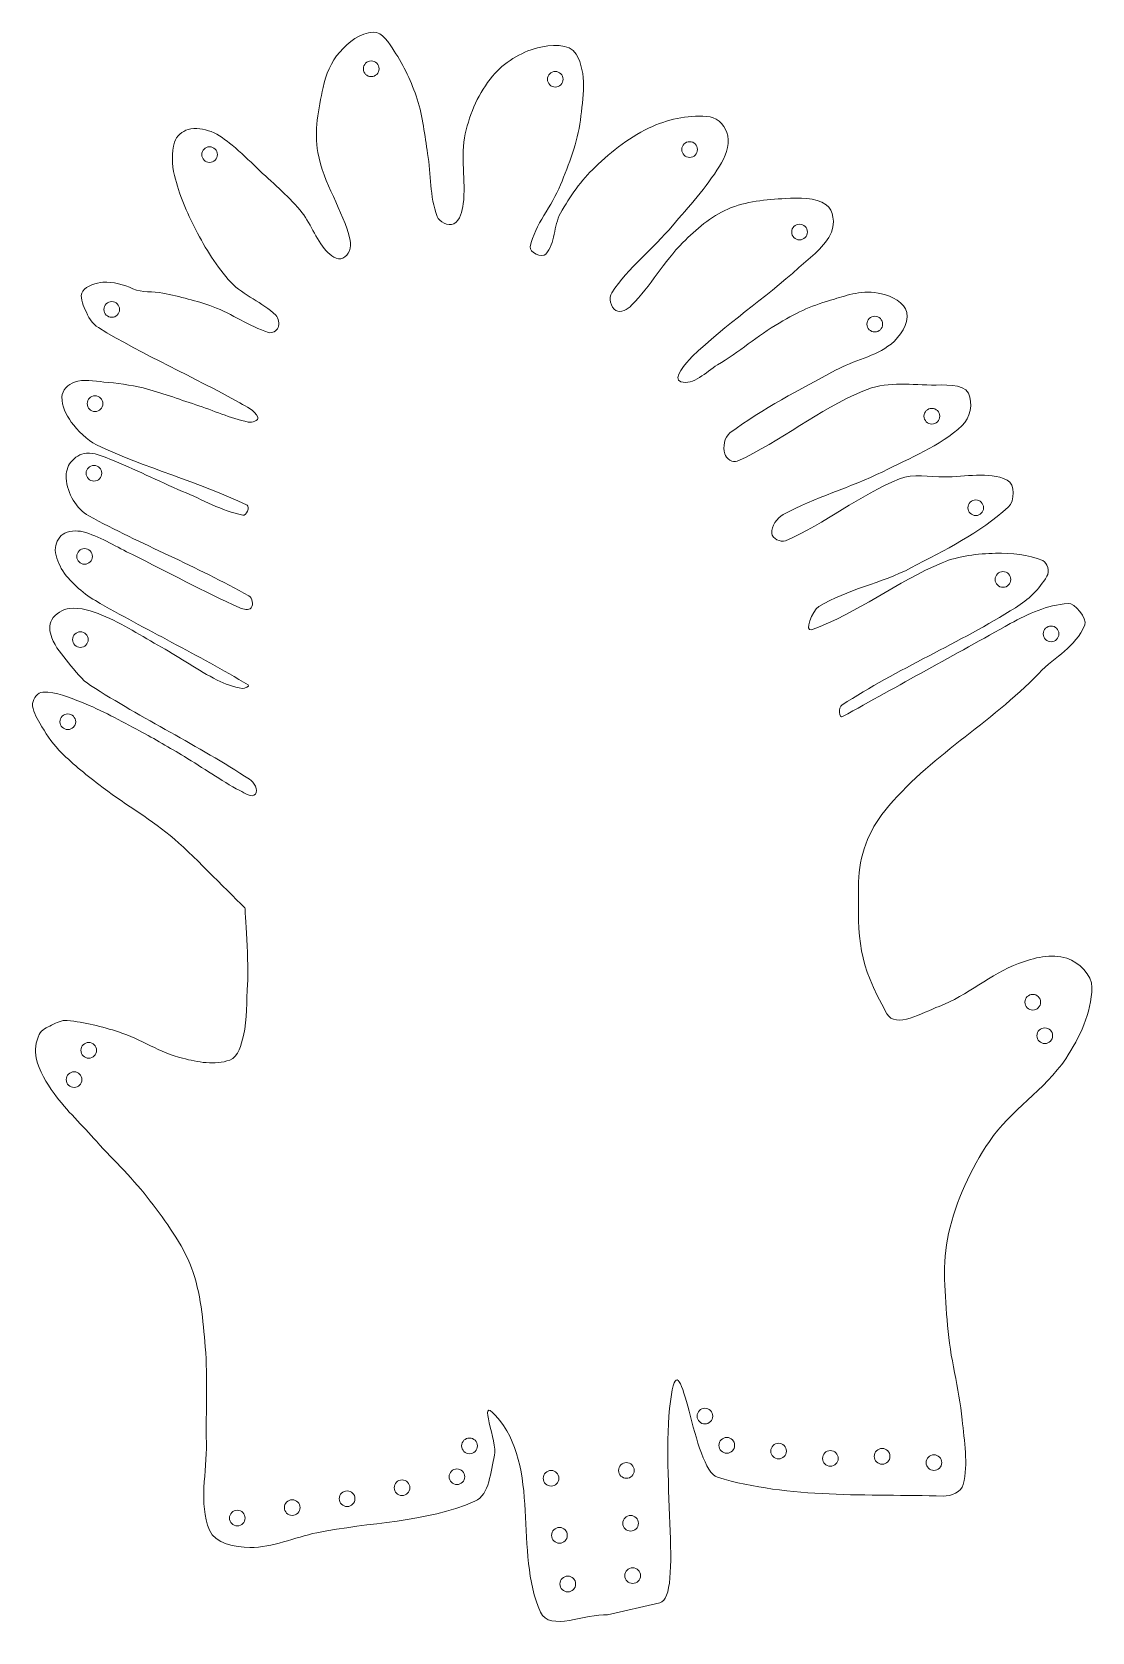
# Model space of a CAD drawing. Header units: millimetres. Extents: x 5 to 119, y -82 to 89.
import ezdxf

# ---------------------------------------------------------------- set-up
doc = ezdxf.new("R2010")
doc.units = ezdxf.units.MM
doc.header["$MEASUREMENT"] = 0
doc.layers.add('Ebene 1', color=7, linetype='Continuous')

msp = doc.modelspace()

# ---------------------------------------------------------------- linework, layer by layer
at = {"layer": 'Ebene 1', "lineweight": 5}
for points, knots in [([(24.3258, -71.3767), (23.1265, -68.4929), (24.0764, -65.1345), (24.0049, -62.012), (24.0049, -62.012), (23.9267, -58.5703), (24.1694, -55.1152), (23.8771, -51.6852), (23.8771, -51.6852), (23.6334, -48.8306), (23.4123, -45.8986), (22.4015, -43.2181), (22.4015, -43.2181), (21.4097, -40.5864), (19.6632, -38.2842), (17.9758, -36.0344), (17.9758, -36.0344), (16.25, -33.7331), (14.1205, -31.7637), (12.203, -29.62), (12.203, -29.62), (10.6786, -27.9156), (8.9931, -26.3388), (7.6487, -24.4886), (7.6487, -24.4886), (6.817, -23.3439), (6.0711, -22.0763), (5.7247, -20.7042), (5.7247, -20.7042), (5.5135, -19.8686), (5.6825, -18.9203), (6.0452, -18.1384), (6.0452, -18.1384), (6.2778, -17.6382), (6.8797, -17.3969), (7.3738, -17.1516), (7.3738, -17.1516), (7.8986, -16.891), (8.4737, -16.5839), (9.0567, -16.6429), (9.0567, -16.6429), (10.9329, -16.833), (12.7844, -17.2942), (14.5763, -17.8819), (14.5763, -17.8819), (16.9265, -18.6531), (19.0414, -20.0984), (21.4395, -20.7042), (21.4395, -20.7042), (23.0781, -21.1182), (24.9228, -21.4866), (26.5067, -20.8967), (26.5067, -20.8967), (27.4484, -20.5459), (27.751, -19.245), (27.9821, -18.2669), (27.9821, -18.2669), (28.406, -16.4715), (28.2814, -14.5894), (28.4309, -12.7508), (28.4309, -12.7508), (28.5805, -10.9118), (28.1433, -4.5417), (28.1433, -4.5417), (28.1433, -4.5417), (25.8343, -2.4039), (22.5319, 1.2328), (20.0925, 3.2207), (20.0925, 3.2207), (17.6691, 5.1961), (14.9384, 6.7673), (12.4594, 8.673), (12.4594, 8.673), (10.9573, 9.8277), (9.475, 11.0271), (8.1619, 12.3933), (8.1619, 12.3933), (7.3439, 13.2444), (6.6896, 14.2514), (6.1097, 15.2796), (6.1097, 15.2796), (5.7406, 15.9338), (5.2677, 16.6492), (5.3397, 17.3964), (5.3397, 17.3964), (5.3918, 17.9389), (5.8853, 18.6019), (6.4302, 18.6151), (6.4302, 18.6151), (7.8663, 18.65), (9.2663, 18.0595), (10.5994, 17.5246), (10.5994, 17.5246), (12.7473, 16.6631), (14.776, 15.5279), (16.8212, 14.4459), (16.8212, 14.4459), (18.455, 13.5816), (20.0435, 12.633), (21.6318, 11.6877), (21.6318, 11.6877), (23.6358, 10.4948), (25.5359, 9.1228), (27.5972, 8.0317), (27.5972, 8.0317), (28.1014, 7.7646), (28.8972, 7.2103), (29.2649, 7.6465), (29.2649, 7.6465), (29.6356, 8.0869), (29.104, 8.9334), (28.6236, 9.2504), (28.6236, 9.2504), (23.1103, 12.8859), (17.1151, 15.7464), (11.5616, 19.3205), (11.5616, 19.3205), (10.6079, 19.9343), (9.9033, 20.8781), (9.1883, 21.7581), (9.1883, 21.7581), (8.5078, 22.5956), (7.7833, 23.4462), (7.3922, 24.452), (7.3922, 24.452), (7.1599, 25.0498), (7.0574, 25.8291), (7.3922, 26.3764), (7.3922, 26.3764), (7.7887, 27.024), (8.5607, 27.5231), (9.3166, 27.5948), (9.3166, 27.5948), (10.4894, 27.7066), (11.6949, 27.3476), (12.7803, 26.8894), (12.7803, 26.8894), (15.0188, 25.9444), (17.0787, 24.6206), (19.1946, 23.4257), (19.1946, 23.4257), (21.2061, 22.2897), (23.1028, 20.9492), (25.1597, 19.8979), (25.1597, 19.8979), (26.0025, 19.4672), (26.9182, 19.1439), (27.8537, 18.9998), (27.8537, 18.9998), (28.1, 18.9621), (28.7093, 19.2568), (28.4951, 19.3847), (28.4951, 19.3847), (23.1311, 22.5901), (17.4968, 25.3224), (12.0746, 28.4288), (12.0746, 28.4288), (11.3328, 28.8542), (10.643, 29.38), (10.0221, 29.9683), (10.0221, 29.9683), (9.416, 30.5424), (8.8142, 31.1571), (8.4185, 31.8926), (8.4185, 31.8926), (8.0497, 32.5776), (7.6986, 33.3633), (7.7772, 34.1376), (7.7772, 34.1376), (7.8395, 34.751), (8.2495, 35.4058), (8.8034, 35.6769), (8.8034, 35.6769), (9.4757, 36.0063), (10.3352, 35.9684), (11.0484, 35.741), (11.0484, 35.741), (12.8072, 35.181), (14.3931, 34.1778), (16.0516, 33.3678), (16.0516, 33.3678), (19.9094, 31.4839), (23.678, 29.4119), (27.5972, 27.6591), (27.5972, 27.6591), (27.9679, 27.4933), (28.5721, 27.3341), (28.8158, 27.6591), (28.8158, 27.6591), (29.0775, 28.0078), (28.9388, 28.727), (28.5593, 28.942), (28.5593, 28.942), (22.9843, 32.0983), (16.9961, 34.4746), (11.3691, 37.5372), (11.3691, 37.5372), (10.6787, 37.9128), (10.1075, 38.5317), (9.7014, 39.2048), (9.7014, 39.2048), (9.2719, 39.9168), (8.9836, 40.7483), (8.9317, 41.578), (8.9317, 41.578), (8.8942, 42.1788), (9.0662, 42.8419), (9.445, 43.3101), (9.445, 43.3101), (9.8486, 43.8087), (10.4727, 44.2229), (11.1126, 44.2719), (11.1126, 44.2719), (11.9708, 44.338), (12.8144, 43.9485), (13.6141, 43.6306), (13.6141, 43.6306), (16.2649, 42.5769), (18.8112, 41.2749), (21.4395, 40.1669), (21.4395, 40.1669), (23.5799, 39.2647), (25.6461, 38.0847), (27.9178, 37.601), (27.9178, 37.601), (28.3021, 37.5194), (28.721, 38.5212), (28.3669, 38.6918), (28.3669, 38.6918), (23.1374, 41.2103), (17.4338, 42.654), (12.203, 45.1701), (12.203, 45.1701), (11.181, 45.6614), (10.1581, 46.6894), (9.4925, 47.6074), (9.4925, 47.6074), (8.9035, 48.4201), (8.4828, 49.2975), (8.4828, 50.3013), (8.4828, 50.3013), (8.4828, 50.9993), (9.1725, 51.6702), (9.8295, 51.9049), (9.8295, 51.9049), (10.8162, 52.2572), (11.929, 51.9957), (12.9727, 51.9049), (12.9727, 51.9049), (14.3946, 51.7814), (15.8204, 51.6054), (17.2058, 51.2635), (17.2058, 51.2635), (19.1231, 50.7906), (20.9723, 50.0758), (22.8507, 49.4675), (22.8507, 49.4675), (24.7351, 48.8572), (26.5533, 47.9992), (28.4951, 47.6074), (28.4951, 47.6074), (28.8699, 47.5319), (29.675, 47.7702), (29.5214, 48.1204), (29.5214, 48.1204), (29.1923, 48.873), (28.3131, 49.2575), (27.5972, 49.6599), (27.5972, 49.6599), (22.5939, 52.4708), (17.3116, 54.7808), (12.3956, 57.7418), (12.3956, 57.7418), (11.714, 58.1522), (11.2961, 58.9345), (10.9843, 59.6663), (10.9843, 59.6663), (10.7222, 60.2809), (10.338, 61.1118), (10.7278, 61.6546), (10.7278, 61.6546), (11.1391, 62.2276), (12.1883, 62.5835), (12.8926, 62.6171), (12.8926, 62.6171), (14.0063, 62.6699), (15.1196, 62.3679), (16.1158, 61.9111), (16.1158, 61.9111), (17.0969, 61.4613), (18.2694, 61.698), (19.3228, 61.4622), (19.3228, 61.4622), (21.1399, 61.0553), (22.9662, 60.6374), (24.711, 59.9872), (24.711, 59.9872), (26.7633, 59.2218), (28.5903, 57.8984), (30.6761, 57.2288), (30.6761, 57.2288), (31.0402, 57.1117), (31.5561, 57.3886), (31.7024, 57.7418), (31.7024, 57.7418), (31.8769, 58.164), (31.775, 58.7721), (31.4458, 59.0888), (31.4458, 59.0888), (30.0126, 60.4676), (27.9949, 61.1657), (26.635, 62.6168), (26.635, 62.6168), (25.0862, 64.2696), (23.9092, 66.2585), (22.8507, 68.2613), (22.8507, 68.2613), (21.8781, 70.1011), (21.0664, 72.0529), (20.5777, 74.0758), (20.5777, 74.0758), (20.2965, 75.2405), (20.2384, 76.5215), (20.5777, 77.671), (20.5777, 77.671), (20.7655, 78.3066), (21.4014, 78.8371), (22.0384, 79.0192), (22.0384, 79.0192), (22.8339, 79.2464), (23.7314, 79.0727), (24.5102, 78.7945), (24.5102, 78.7945), (25.3515, 78.4941), (26.0583, 77.8901), (26.7574, 77.3339), (26.7574, 77.3339), (27.7115, 76.5748), (28.5714, 75.7036), (29.4538, 74.8621), (29.4538, 74.8621), (31.0062, 73.3813), (32.685, 72.0142), (34.0604, 70.368), (34.0604, 70.368), (35.1723, 69.0365), (35.7148, 67.2812), (36.8692, 65.986), (36.8692, 65.986), (37.304, 65.4979), (38.0672, 64.9388), (38.667, 65.1995), (38.667, 65.1995), (39.2982, 65.4739), (39.6124, 66.4397), (39.4532, 67.1096), (39.4532, 67.1096), (38.6782, 70.3721), (36.5582, 73.2457), (35.9701, 76.5474), (35.9701, 76.5474), (35.5621, 78.8406), (36.0345, 81.2377), (36.5322, 83.5134), (36.5322, 83.5134), (36.8327, 84.8881), (37.385, 86.2902), (38.3298, 87.3334), (38.3298, 87.3334), (39.2653, 88.3665), (40.5317, 89.4414), (41.9252, 89.4682), (41.9252, 89.4682), (42.9327, 89.4874), (43.6194, 88.2884), (44.1722, 87.4458), (44.1722, 87.4458), (45.2199, 85.8492), (46.0513, 84.0928), (46.6439, 82.2776), (46.6439, 82.2776), (47.2598, 80.3922), (47.436, 78.3902), (47.7676, 76.4351), (47.7676, 76.4351), (48.1479, 74.1948), (47.9845, 71.8226), (48.7788, 69.6939), (48.7788, 69.6939), (49.0073, 69.0811), (49.9869, 68.6244), (50.5765, 68.9074), (50.5765, 68.9074), (51.2863, 69.2481), (51.4878, 70.2609), (51.5879, 71.042), (51.5879, 71.042), (51.906, 73.532), (51.251, 76.1233), (51.8125, 78.5698), (51.8125, 78.5698), (52.322, 80.7902), (53.2667, 83.0059), (54.7336, 84.7491), (54.7336, 84.7491), (55.9577, 86.2042), (57.7256, 87.3002), (59.5648, 87.7826), (59.5648, 87.7826), (60.9227, 88.1392), (63.0049, 88.3156), (63.722, 87.1087), (63.722, 87.1087), (64.9297, 85.0762), (64.4529, 82.3778), (64.1714, 80.0304), (64.1714, 80.0304), (63.882, 77.6191), (62.9321, 75.3217), (62.0368, 73.0642), (62.0368, 73.0642), (61.1288, 70.7759), (59.2892, 68.8439), (58.7785, 66.4355), (58.7785, 66.4355), (58.6498, 65.8291), (60.0476, 65.1896), (60.4638, 65.649), (60.4638, 65.649), (61.5057, 66.7989), (61.272, 68.6804), (62.0368, 70.0307), (62.0368, 70.0307), (63.0516, 71.8231), (64.2459, 73.5611), (65.7442, 74.9743), (65.7442, 74.9743), (67.5811, 76.7069), (69.6094, 78.3465), (71.9237, 79.3561), (71.9237, 79.3561), (73.8368, 80.1909), (76.0323, 80.6261), (78.1035, 80.3674), (78.1035, 80.3674), (79.0236, 80.2525), (79.8388, 79.2556), (80.0132, 78.3448), (80.0132, 78.3448), (80.2252, 77.2385), (79.7056, 76.0457), (79.1147, 75.0868), (79.1147, 75.0868), (77.6877, 72.7713), (75.8216, 70.7532), (74.0587, 68.6825), (74.0587, 68.6825), (71.9618, 66.2195), (69.3363, 64.1832), (67.542, 61.4919), (67.542, 61.4919), (67.1794, 60.9477), (67.4384, 59.9309), (67.9912, 59.5819), (67.9912, 59.5819), (68.492, 59.2658), (69.2612, 59.7218), (69.6768, 60.1434), (69.6768, 60.1434), (71.7123, 62.211), (73.1307, 64.8334), (75.1821, 66.8849), (75.1821, 66.8849), (76.6015, 68.3043), (78.1682, 69.6896), (80.0132, 70.4803), (80.0132, 70.4803), (81.9378, 71.3049), (84.1011, 71.5148), (86.193, 71.6039), (86.193, 71.6039), (87.6694, 71.6666), (89.3795, 71.7986), (90.5747, 70.9296), (90.5747, 70.9296), (91.3766, 70.3465), (91.531, 68.918), (91.1365, 68.0083), (91.1365, 68.0083), (90.4513, 66.4273), (88.9377, 65.3373), (87.6537, 64.1881), (87.6537, 64.1881), (83.9478, 60.8727), (79.7722, 58.0903), (76.1933, 54.6381), (76.1933, 54.6381), (75.4817, 53.952), (74.0193, 52.2544), (74.9575, 51.9415), (74.9575, 51.9415), (76.3246, 51.4861), (77.6516, 53.0015), (78.8898, 53.7395), (78.8898, 53.7395), (81.1833, 55.1058), (83.2212, 56.8742), (85.5187, 58.2335), (85.5187, 58.2335), (87.7241, 59.5384), (89.0098, 60.114), (91.474, 60.8181), (91.474, 60.8181), (92.8106, 61.2), (94.4717, 61.8595), (96.5295, 61.3794), (96.5295, 61.3794), (97.6237, 61.1242), (99.019, 60.4614), (99.2262, 59.357), (99.2262, 59.357), (99.4575, 58.1224), (98.5173, 56.7765), (97.5406, 55.9865), (97.5406, 55.9865), (95.8345, 54.6062), (93.5072, 54.238), (91.5858, 53.1775), (91.5858, 53.1775), (87.734, 51.0516), (83.7498, 49.0867), (80.2381, 46.4363), (80.2381, 46.4363), (79.6218, 45.9712), (79.4827, 44.9365), (79.6762, 44.1892), (79.6762, 44.1892), (79.8068, 43.6856), (80.5509, 43.1875), (81.0244, 43.4028), (81.0244, 43.4028), (85.7106, 45.5327), (89.7523, 48.9594), (94.507, 50.9304), (94.507, 50.9304), (97.0723, 51.9935), (99.1242, 51.6374), (101.9002, 51.5825), (101.9002, 51.5825), (103.0899, 51.5591), (105.3418, 51.7792), (105.8551, 50.7059), (105.8551, 50.7059), (106.365, 49.6393), (106.0534, 48.0209), (105.1808, 47.2228), (105.1808, 47.2228), (102.7539, 45.0032), (99.5871, 43.7431), (96.6418, 42.2792), (96.6418, 42.2792), (93.172, 40.5545), (89.3541, 39.5573), (85.9682, 37.6726), (85.9682, 37.6726), (85.2777, 37.2886), (84.6694, 36.4378), (84.7322, 35.6503), (84.7322, 35.6503), (84.7763, 35.0993), (85.6842, 34.6473), (86.193, 34.8637), (86.193, 34.8637), (90.463, 36.6839), (94.1317, 39.7639), (98.4397, 41.4927), (98.4397, 41.4927), (99.9356, 42.0932), (101.6588, 41.7329), (103.2708, 41.7175), (103.2708, 41.7175), (105.5207, 41.6955), (107.9802, 42.3464), (110.0124, 41.3805), (110.0124, 41.3805), (110.8922, 40.9618), (110.8438, 39.1162), (110.1243, 38.4595), (110.1243, 38.4595), (107.093, 35.6914), (103.3098, 33.8505), (99.6755, 31.9427), (99.6755, 31.9427), (96.5098, 30.2811), (92.8252, 29.6717), (89.7883, 27.7857), (89.7883, 27.7857), (89.0538, 27.3293), (88.187, 25.0239), (89.0018, 25.3139), (89.0018, 25.3139), (93.9565, 27.0773), (98.1881, 30.4893), (103.0461, 32.5044), (103.0461, 32.5044), (104.8376, 33.2472), (106.8371, 33.4753), (108.7762, 33.5156), (108.7762, 33.5156), (110.4813, 33.551), (112.2762, 33.428), (113.8321, 32.729), (113.8321, 32.729), (114.3623, 32.491), (114.5723, 31.5471), (114.2816, 31.0438), (114.2816, 31.0438), (113.4867, 29.6679), (112.2567, 28.5176), (110.9109, 27.673), (110.9109, 27.673), (104.8749, 23.8853), (98.2394, 21.0995), (92.26, 17.2243), (92.26, 17.2243), (91.8631, 16.9665), (91.9311, 15.7426), (92.3437, 15.9735), (92.3437, 15.9735), (98.2232, 19.2668), (104.4629, 22.6727), (110.3432, 25.9643), (110.3432, 25.9643), (112.3449, 27.0849), (114.2674, 27.9117), (116.5509, 28.1383), (116.5509, 28.1383), (117.2737, 28.2102), (118.6286, 26.4945), (118.3486, 25.8242), (118.3486, 25.8242), (117.3213, 23.3638), (115.2557, 22.53), (113.4051, 20.6107), (113.4051, 20.6107), (108.2031, 15.215), (101.6065, 11.6822), (96.8667, 5.8763), (96.8667, 5.8763), (95.1512, 3.7751), (94.0935, 0.9492), (94.0576, -1.7639), (94.0576, -1.7639), (93.9726, -8.2211), (93.9636, -10.3353), (97.0914, -15.9204), (97.0914, -15.9204), (98.015, -17.57), (100.9422, -15.8068), (102.7089, -15.1337), (102.7089, -15.1337), (105.731, -13.9829), (108.2218, -11.6684), (111.248, -10.5275), (111.248, -10.5275), (112.8694, -9.9161), (114.77, -9.4246), (116.4164, -9.9656), (116.4164, -9.9656), (117.7282, -10.3969), (119.1271, -11.7305), (119.1128, -13.1117), (119.1128, -13.1117), (119.0845, -15.8246), (117.8088, -18.494), (116.3039, -20.7517), (116.3039, -20.7517), (114.0694, -24.1037), (110.3458, -26.2822), (108.1021, -29.6277), (108.1021, -29.6277), (106.0942, -32.6217), (104.5192, -35.9996), (103.7202, -39.5149), (103.7202, -39.5149), (102.9896, -42.7289), (103.3677, -46.115), (103.6081, -49.402), (103.6081, -49.402), (103.8562, -52.8042), (104.8458, -56.1194), (105.1808, -59.5139), (105.1808, -59.5139), (105.4089, -61.825), (105.8493, -64.2254), (105.2933, -66.48), (105.2933, -66.48), (105.0966, -67.2787), (103.9802, -67.7404), (103.1586, -67.7158), (103.1586, -67.7158), (95.0447, -67.4742), (86.6683, -68.0148), (78.8898, -65.6936), (78.8898, -65.6936), (76.291, -64.9181), (75.0026, -50.5377), (73.9462, -56.8176), (73.9462, -56.8176), (72.6545, -64.4967), (75.2406, -78.5827), (72.7103, -79.1698), (72.7103, -79.1698), (72.7103, -79.1698), (67.0992, -80.4723), (67.0992, -80.4723), (67.0992, -80.4723), (64.7748, -80.3022), (60.8681, -82.3077), (59.9019, -80.1874), (59.9019, -80.1874), (56.9743, -73.7625), (60.0186, -64.563), (55.0707, -59.0646), (55.0707, -59.0646), (53.0197, -56.7853), (55.3168, -62.0297), (54.9582, -63.3342), (54.9582, -63.3342), (54.4825, -65.0646), (54.4694, -67.5614), (52.8235, -68.2775), (52.8235, -68.2775), (47.537, -70.5788), (41.5066, -70.4924), (35.8583, -71.6484), (35.8583, -71.6484), (33.4544, -72.1401), (31.1201, -73.2789), (28.6672, -73.2211), (28.6672, -73.2211), (27.0953, -73.1842), (24.9297, -72.8283), (24.3258, -71.3767)], [0, 0, 0, 0, 0.00537634, 0.00537634, 0.00537634, 0.00537634, 0.01075269, 0.01075269, 0.01075269, 0.01075269, 0.01612903, 0.01612903, 0.01612903, 0.01612903, 0.02150538, 0.02150538, 0.02150538, 0.02150538, 0.02688172, 0.02688172, 0.02688172, 0.02688172, 0.03225806, 0.03225806, 0.03225806, 0.03225806, 0.03763441, 0.03763441, 0.03763441, 0.03763441, 0.04301075, 0.04301075, 0.04301075, 0.04301075, 0.0483871, 0.0483871, 0.0483871, 0.0483871, 0.05376344, 0.05376344, 0.05376344, 0.05376344, 0.05913978, 0.05913978, 0.05913978, 0.05913978, 0.06451613, 0.06451613, 0.06451613, 0.06451613, 0.06989247, 0.06989247, 0.06989247, 0.06989247, 0.07526882, 0.07526882, 0.07526882, 0.07526882, 0.08064516, 0.08064516, 0.08064516, 0.08064516, 0.08602151, 0.08602151, 0.08602151, 0.08602151, 0.09139785, 0.09139785, 0.09139785, 0.09139785, 0.09677419, 0.09677419, 0.09677419, 0.09677419, 0.10215054, 0.10215054, 0.10215054, 0.10215054, 0.10752688, 0.10752688, 0.10752688, 0.10752688, 0.11290323, 0.11290323, 0.11290323, 0.11290323, 0.11827957, 0.11827957, 0.11827957, 0.11827957, 0.12365591, 0.12365591, 0.12365591, 0.12365591, 0.12903226, 0.12903226, 0.12903226, 0.12903226, 0.1344086, 0.1344086, 0.1344086, 0.1344086, 0.13978495, 0.13978495, 0.13978495, 0.13978495, 0.14516129, 0.14516129, 0.14516129, 0.14516129, 0.15053763, 0.15053763, 0.15053763, 0.15053763, 0.15591398, 0.15591398, 0.15591398, 0.15591398, 0.16129032, 0.16129032, 0.16129032, 0.16129032, 0.16666667, 0.16666667, 0.16666667, 0.16666667, 0.17204301, 0.17204301, 0.17204301, 0.17204301, 0.17741935, 0.17741935, 0.17741935, 0.17741935, 0.1827957, 0.1827957, 0.1827957, 0.1827957, 0.18817204, 0.18817204, 0.18817204, 0.18817204, 0.19354839, 0.19354839, 0.19354839, 0.19354839, 0.19892473, 0.19892473, 0.19892473, 0.19892473, 0.20430108, 0.20430108, 0.20430108, 0.20430108, 0.20967742, 0.20967742, 0.20967742, 0.20967742, 0.21505376, 0.21505376, 0.21505376, 0.21505376, 0.22043011, 0.22043011, 0.22043011, 0.22043011, 0.22580645, 0.22580645, 0.22580645, 0.22580645, 0.2311828, 0.2311828, 0.2311828, 0.2311828, 0.23655914, 0.23655914, 0.23655914, 0.23655914, 0.24193548, 0.24193548, 0.24193548, 0.24193548, 0.24731183, 0.24731183, 0.24731183, 0.24731183, 0.25268817, 0.25268817, 0.25268817, 0.25268817, 0.25806452, 0.25806452, 0.25806452, 0.25806452, 0.26344086, 0.26344086, 0.26344086, 0.26344086, 0.2688172, 0.2688172, 0.2688172, 0.2688172, 0.27419355, 0.27419355, 0.27419355, 0.27419355, 0.27956989, 0.27956989, 0.27956989, 0.27956989, 0.28494624, 0.28494624, 0.28494624, 0.28494624, 0.29032258, 0.29032258, 0.29032258, 0.29032258, 0.29569892, 0.29569892, 0.29569892, 0.29569892, 0.30107527, 0.30107527, 0.30107527, 0.30107527, 0.30645161, 0.30645161, 0.30645161, 0.30645161, 0.31182796, 0.31182796, 0.31182796, 0.31182796, 0.3172043, 0.3172043, 0.3172043, 0.3172043, 0.32258065, 0.32258065, 0.32258065, 0.32258065, 0.32795699, 0.32795699, 0.32795699, 0.32795699, 0.33333333, 0.33333333, 0.33333333, 0.33333333, 0.33870968, 0.33870968, 0.33870968, 0.33870968, 0.34408602, 0.34408602, 0.34408602, 0.34408602, 0.34946237, 0.34946237, 0.34946237, 0.34946237, 0.35483871, 0.35483871, 0.35483871, 0.35483871, 0.36021505, 0.36021505, 0.36021505, 0.36021505, 0.3655914, 0.3655914, 0.3655914, 0.3655914, 0.37096774, 0.37096774, 0.37096774, 0.37096774, 0.37634409, 0.37634409, 0.37634409, 0.37634409, 0.38172043, 0.38172043, 0.38172043, 0.38172043, 0.38709677, 0.38709677, 0.38709677, 0.38709677, 0.39247312, 0.39247312, 0.39247312, 0.39247312, 0.39784946, 0.39784946, 0.39784946, 0.39784946, 0.40322581, 0.40322581, 0.40322581, 0.40322581, 0.40860215, 0.40860215, 0.40860215, 0.40860215, 0.41397849, 0.41397849, 0.41397849, 0.41397849, 0.41935484, 0.41935484, 0.41935484, 0.41935484, 0.42473118, 0.42473118, 0.42473118, 0.42473118, 0.43010753, 0.43010753, 0.43010753, 0.43010753, 0.43548387, 0.43548387, 0.43548387, 0.43548387, 0.44086022, 0.44086022, 0.44086022, 0.44086022, 0.44623656, 0.44623656, 0.44623656, 0.44623656, 0.4516129, 0.4516129, 0.4516129, 0.4516129, 0.45698925, 0.45698925, 0.45698925, 0.45698925, 0.46236559, 0.46236559, 0.46236559, 0.46236559, 0.46774194, 0.46774194, 0.46774194, 0.46774194, 0.47311828, 0.47311828, 0.47311828, 0.47311828, 0.47849462, 0.47849462, 0.47849462, 0.47849462, 0.48387097, 0.48387097, 0.48387097, 0.48387097, 0.48924731, 0.48924731, 0.48924731, 0.48924731, 0.49462366, 0.49462366, 0.49462366, 0.49462366, 0.5, 0.5, 0.5, 0.5, 0.50537634, 0.50537634, 0.50537634, 0.50537634, 0.51075269, 0.51075269, 0.51075269, 0.51075269, 0.51612903, 0.51612903, 0.51612903, 0.51612903, 0.52150538, 0.52150538, 0.52150538, 0.52150538, 0.52688172, 0.52688172, 0.52688172, 0.52688172, 0.53225806, 0.53225806, 0.53225806, 0.53225806, 0.53763441, 0.53763441, 0.53763441, 0.53763441, 0.54301075, 0.54301075, 0.54301075, 0.54301075, 0.5483871, 0.5483871, 0.5483871, 0.5483871, 0.55376344, 0.55376344, 0.55376344, 0.55376344, 0.55913978, 0.55913978, 0.55913978, 0.55913978, 0.56451613, 0.56451613, 0.56451613, 0.56451613, 0.56989247, 0.56989247, 0.56989247, 0.56989247, 0.57526882, 0.57526882, 0.57526882, 0.57526882, 0.58064516, 0.58064516, 0.58064516, 0.58064516, 0.58602151, 0.58602151, 0.58602151, 0.58602151, 0.59139785, 0.59139785, 0.59139785, 0.59139785, 0.59677419, 0.59677419, 0.59677419, 0.59677419, 0.60215054, 0.60215054, 0.60215054, 0.60215054, 0.60752688, 0.60752688, 0.60752688, 0.60752688, 0.61290323, 0.61290323, 0.61290323, 0.61290323, 0.61827957, 0.61827957, 0.61827957, 0.61827957, 0.62365591, 0.62365591, 0.62365591, 0.62365591, 0.62903226, 0.62903226, 0.62903226, 0.62903226, 0.6344086, 0.6344086, 0.6344086, 0.6344086, 0.63978495, 0.63978495, 0.63978495, 0.63978495, 0.64516129, 0.64516129, 0.64516129, 0.64516129, 0.65053763, 0.65053763, 0.65053763, 0.65053763, 0.65591398, 0.65591398, 0.65591398, 0.65591398, 0.66129032, 0.66129032, 0.66129032, 0.66129032, 0.66666667, 0.66666667, 0.66666667, 0.66666667, 0.67204301, 0.67204301, 0.67204301, 0.67204301, 0.67741935, 0.67741935, 0.67741935, 0.67741935, 0.6827957, 0.6827957, 0.6827957, 0.6827957, 0.68817204, 0.68817204, 0.68817204, 0.68817204, 0.69354839, 0.69354839, 0.69354839, 0.69354839, 0.69892473, 0.69892473, 0.69892473, 0.69892473, 0.70430108, 0.70430108, 0.70430108, 0.70430108, 0.70967742, 0.70967742, 0.70967742, 0.70967742, 0.71505376, 0.71505376, 0.71505376, 0.71505376, 0.72043011, 0.72043011, 0.72043011, 0.72043011, 0.72580645, 0.72580645, 0.72580645, 0.72580645, 0.7311828, 0.7311828, 0.7311828, 0.7311828, 0.73655914, 0.73655914, 0.73655914, 0.73655914, 0.74193548, 0.74193548, 0.74193548, 0.74193548, 0.74731183, 0.74731183, 0.74731183, 0.74731183, 0.75268817, 0.75268817, 0.75268817, 0.75268817, 0.75806452, 0.75806452, 0.75806452, 0.75806452, 0.76344086, 0.76344086, 0.76344086, 0.76344086, 0.7688172, 0.7688172, 0.7688172, 0.7688172, 0.77419355, 0.77419355, 0.77419355, 0.77419355, 0.77956989, 0.77956989, 0.77956989, 0.77956989, 0.78494624, 0.78494624, 0.78494624, 0.78494624, 0.79032258, 0.79032258, 0.79032258, 0.79032258, 0.79569892, 0.79569892, 0.79569892, 0.79569892, 0.80107527, 0.80107527, 0.80107527, 0.80107527, 0.80645161, 0.80645161, 0.80645161, 0.80645161, 0.81182796, 0.81182796, 0.81182796, 0.81182796, 0.8172043, 0.8172043, 0.8172043, 0.8172043, 0.82258065, 0.82258065, 0.82258065, 0.82258065, 0.82795699, 0.82795699, 0.82795699, 0.82795699, 0.83333333, 0.83333333, 0.83333333, 0.83333333, 0.83870968, 0.83870968, 0.83870968, 0.83870968, 0.84408602, 0.84408602, 0.84408602, 0.84408602, 0.84946237, 0.84946237, 0.84946237, 0.84946237, 0.85483871, 0.85483871, 0.85483871, 0.85483871, 0.86021505, 0.86021505, 0.86021505, 0.86021505, 0.8655914, 0.8655914, 0.8655914, 0.8655914, 0.87096774, 0.87096774, 0.87096774, 0.87096774, 0.87634409, 0.87634409, 0.87634409, 0.87634409, 0.88172043, 0.88172043, 0.88172043, 0.88172043, 0.88709677, 0.88709677, 0.88709677, 0.88709677, 0.89247312, 0.89247312, 0.89247312, 0.89247312, 0.89784946, 0.89784946, 0.89784946, 0.89784946, 0.90322581, 0.90322581, 0.90322581, 0.90322581, 0.90860215, 0.90860215, 0.90860215, 0.90860215, 0.91397849, 0.91397849, 0.91397849, 0.91397849, 0.91935484, 0.91935484, 0.91935484, 0.91935484, 0.92473118, 0.92473118, 0.92473118, 0.92473118, 0.93010753, 0.93010753, 0.93010753, 0.93010753, 0.93548387, 0.93548387, 0.93548387, 0.93548387, 0.94086022, 0.94086022, 0.94086022, 0.94086022, 0.94623656, 0.94623656, 0.94623656, 0.94623656, 0.9516129, 0.9516129, 0.9516129, 0.9516129, 0.95698925, 0.95698925, 0.95698925, 0.95698925, 0.96236559, 0.96236559, 0.96236559, 0.96236559, 0.96774194, 0.96774194, 0.96774194, 0.96774194, 0.97311828, 0.97311828, 0.97311828, 0.97311828, 0.97849462, 0.97849462, 0.97849462, 0.97849462, 0.98387097, 0.98387097, 0.98387097, 0.98387097, 0.98924731, 0.98924731, 0.98924731, 0.98924731, 0.99462366, 0.99462366, 0.99462366, 0.99462366, 1, 1, 1, 1]), ([(40.8584, 85.5357), (40.8584, 86.0007), (41.2356, 86.3775), (41.7006, 86.3775), (41.7006, 86.3775), (42.1654, 86.3775), (42.5425, 86.0007), (42.5425, 85.5357), (42.5425, 85.5357), (42.5425, 85.0711), (42.1654, 84.6937), (41.7006, 84.6937), (41.7006, 84.6937), (41.2356, 84.6937), (40.8584, 85.0711), (40.8584, 85.5357)], [0, 0, 0, 0, 0.25, 0.25, 0.25, 0.25, 0.5, 0.5, 0.5, 0.5, 0.75, 0.75, 0.75, 0.75, 1, 1, 1, 1]), ([(60.6329, 84.412), (60.6329, 84.877), (61.01, 85.2544), (61.475, 85.2544), (61.475, 85.2544), (61.9397, 85.2544), (62.3171, 84.877), (62.3171, 84.412), (62.3171, 84.412), (62.3171, 83.9472), (61.9397, 83.5702), (61.475, 83.5702), (61.475, 83.5702), (61.01, 83.5702), (60.6329, 83.9472), (60.6329, 84.412)], [0, 0, 0, 0, 0.25, 0.25, 0.25, 0.25, 0.5, 0.5, 0.5, 0.5, 0.75, 0.75, 0.75, 0.75, 1, 1, 1, 1]), ([(75.0652, 76.8702), (75.0652, 77.3351), (75.4423, 77.7121), (75.9074, 77.7121), (75.9074, 77.7121), (76.3722, 77.7121), (76.7492, 77.3351), (76.7492, 76.8702), (76.7492, 76.8702), (76.7492, 76.4054), (76.3722, 76.0282), (75.9074, 76.0282), (75.9074, 76.0282), (75.4423, 76.0282), (75.0652, 76.4054), (75.0652, 76.8702)], [0, 0, 0, 0, 0.25, 0.25, 0.25, 0.25, 0.5, 0.5, 0.5, 0.5, 0.75, 0.75, 0.75, 0.75, 1, 1, 1, 1]), ([(23.499, 76.3228), (23.499, 76.7876), (23.8761, 77.1648), (24.341, 77.1648), (24.341, 77.1648), (24.8059, 77.1648), (25.1831, 76.7876), (25.1831, 76.3228), (25.1831, 76.3228), (25.1831, 75.8579), (24.8059, 75.4807), (24.341, 75.4807), (24.341, 75.4807), (23.8761, 75.4807), (23.499, 75.8579), (23.499, 76.3228)], [0, 0, 0, 0, 0.25, 0.25, 0.25, 0.25, 0.5, 0.5, 0.5, 0.5, 0.75, 0.75, 0.75, 0.75, 1, 1, 1, 1]), ([(86.8671, 68.0083), (86.8671, 68.4733), (87.2441, 68.8505), (87.709, 68.8505), (87.709, 68.8505), (88.174, 68.8505), (88.5512, 68.4733), (88.5512, 68.0083), (88.5512, 68.0083), (88.5512, 67.5437), (88.174, 67.1664), (87.709, 67.1664), (87.709, 67.1664), (87.2441, 67.1664), (86.8671, 67.5437), (86.8671, 68.0083)], [0, 0, 0, 0, 0.25, 0.25, 0.25, 0.25, 0.5, 0.5, 0.5, 0.5, 0.75, 0.75, 0.75, 0.75, 1, 1, 1, 1]), ([(12.9945, 59.6941), (12.9945, 60.159), (13.3715, 60.5364), (13.8365, 60.5364), (13.8365, 60.5364), (14.3014, 60.5364), (14.6785, 60.159), (14.6785, 59.6941), (14.6785, 59.6941), (14.6785, 59.2292), (14.3014, 58.8521), (13.8365, 58.8521), (13.8365, 58.8521), (13.3715, 58.8521), (12.9945, 59.2292), (12.9945, 59.6941)], [0, 0, 0, 0, 0.25, 0.25, 0.25, 0.25, 0.5, 0.5, 0.5, 0.5, 0.75, 0.75, 0.75, 0.75, 1, 1, 1, 1]), ([(94.9566, 58.1212), (94.9566, 58.5862), (95.3337, 58.9632), (95.7985, 58.9632), (95.7985, 58.9632), (96.2634, 58.9632), (96.6408, 58.5862), (96.6408, 58.1212), (96.6408, 58.1212), (96.6408, 57.6565), (96.2634, 57.2792), (95.7985, 57.2792), (95.7985, 57.2792), (95.3337, 57.2792), (94.9566, 57.6565), (94.9566, 58.1212)], [0, 0, 0, 0, 0.25, 0.25, 0.25, 0.25, 0.5, 0.5, 0.5, 0.5, 0.75, 0.75, 0.75, 0.75, 1, 1, 1, 1]), ([(11.1967, 49.5822), (11.1967, 50.0472), (11.5739, 50.4243), (12.039, 50.4243), (12.039, 50.4243), (12.5037, 50.4243), (12.8812, 50.0472), (12.8812, 49.5822), (12.8812, 49.5822), (12.8812, 49.1174), (12.5037, 48.7403), (12.039, 48.7403), (12.039, 48.7403), (11.5739, 48.7403), (11.1967, 49.1174), (11.1967, 49.5822)], [0, 0, 0, 0, 0.25, 0.25, 0.25, 0.25, 0.5, 0.5, 0.5, 0.5, 0.75, 0.75, 0.75, 0.75, 1, 1, 1, 1]), ([(101.0805, 48.2339), (101.0805, 48.699), (101.4577, 49.0761), (101.9225, 49.0761), (101.9225, 49.0761), (102.3873, 49.0761), (102.7646, 48.699), (102.7646, 48.2339), (102.7646, 48.2339), (102.7646, 47.769), (102.3873, 47.3922), (101.9225, 47.3922), (101.9225, 47.3922), (101.4577, 47.3922), (101.0805, 47.769), (101.0805, 48.2339)], [0, 0, 0, 0, 0.25, 0.25, 0.25, 0.25, 0.5, 0.5, 0.5, 0.5, 0.75, 0.75, 0.75, 0.75, 1, 1, 1, 1]), ([(11.0845, 42.1101), (11.0845, 42.575), (11.4616, 42.9522), (11.9267, 42.9522), (11.9267, 42.9522), (12.3915, 42.9522), (12.7686, 42.575), (12.7686, 42.1101), (12.7686, 42.1101), (12.7686, 41.6451), (12.3915, 41.268), (11.9267, 41.268), (11.9267, 41.268), (11.4616, 41.268), (11.0845, 41.6451), (11.0845, 42.1101)], [0, 0, 0, 0, 0.25, 0.25, 0.25, 0.25, 0.5, 0.5, 0.5, 0.5, 0.75, 0.75, 0.75, 0.75, 1, 1, 1, 1]), ([(105.7995, 38.4035), (105.7995, 38.8687), (106.1763, 39.2457), (106.6415, 39.2457), (106.6415, 39.2457), (107.1062, 39.2457), (107.4836, 38.8687), (107.4836, 38.4035), (107.4836, 38.4035), (107.4836, 37.9387), (107.1062, 37.5614), (106.6415, 37.5614), (106.6415, 37.5614), (106.1763, 37.5614), (105.7995, 37.9387), (105.7995, 38.4035)], [0, 0, 0, 0, 0.25, 0.25, 0.25, 0.25, 0.5, 0.5, 0.5, 0.5, 0.75, 0.75, 0.75, 0.75, 1, 1, 1, 1]), ([(10.0734, 33.1785), (10.0734, 33.6434), (10.4504, 34.0205), (10.9152, 34.0205), (10.9152, 34.0205), (11.3802, 34.0205), (11.7573, 33.6434), (11.7573, 33.1785), (11.7573, 33.1785), (11.7573, 32.7137), (11.3802, 32.3365), (10.9152, 32.3365), (10.9152, 32.3365), (10.4504, 32.3365), (10.0734, 32.7137), (10.0734, 33.1785)], [0, 0, 0, 0, 0.25, 0.25, 0.25, 0.25, 0.5, 0.5, 0.5, 0.5, 0.75, 0.75, 0.75, 0.75, 1, 1, 1, 1]), ([(108.7205, 30.7067), (108.7205, 31.1714), (109.0977, 31.5487), (109.5627, 31.5487), (109.5627, 31.5487), (110.0277, 31.5487), (110.4047, 31.1714), (110.4047, 30.7067), (110.4047, 30.7067), (110.4047, 30.2418), (110.0277, 29.8648), (109.5627, 29.8648), (109.5627, 29.8648), (109.0977, 29.8648), (108.7205, 30.2418), (108.7205, 30.7067)], [0, 0, 0, 0, 0.25, 0.25, 0.25, 0.25, 0.5, 0.5, 0.5, 0.5, 0.75, 0.75, 0.75, 0.75, 1, 1, 1, 1]), ([(9.6239, 24.247), (9.6239, 24.7117), (10.0012, 25.0889), (10.466, 25.0889), (10.466, 25.0889), (10.9308, 25.0889), (11.3079, 24.7117), (11.3079, 24.247), (11.3079, 24.247), (11.3079, 23.7819), (10.9308, 23.4049), (10.466, 23.4049), (10.466, 23.4049), (10.0012, 23.4049), (9.6239, 23.7819), (9.6239, 24.247)], [0, 0, 0, 0, 0.25, 0.25, 0.25, 0.25, 0.5, 0.5, 0.5, 0.5, 0.75, 0.75, 0.75, 0.75, 1, 1, 1, 1]), ([(113.8889, 24.8643), (113.8889, 25.3291), (114.266, 25.7063), (114.731, 25.7063), (114.731, 25.7063), (115.1959, 25.7063), (115.5729, 25.3291), (115.5729, 24.8643), (115.5729, 24.8643), (115.5729, 24.3994), (115.1959, 24.0223), (114.731, 24.0223), (114.731, 24.0223), (114.266, 24.0223), (113.8889, 24.3994), (113.8889, 24.8643)], [0, 0, 0, 0, 0.25, 0.25, 0.25, 0.25, 0.5, 0.5, 0.5, 0.5, 0.75, 0.75, 0.75, 0.75, 1, 1, 1, 1]), ([(8.2756, 15.4264), (8.2756, 15.8916), (8.6528, 16.2685), (9.1179, 16.2685), (9.1179, 16.2685), (9.5826, 16.2685), (9.9597, 15.8916), (9.9597, 15.4264), (9.9597, 15.4264), (9.9597, 14.9615), (9.5826, 14.5844), (9.1179, 14.5844), (9.1179, 14.5844), (8.6528, 14.5844), (8.2756, 14.9615), (8.2756, 15.4264)], [0, 0, 0, 0, 0.25, 0.25, 0.25, 0.25, 0.5, 0.5, 0.5, 0.5, 0.75, 0.75, 0.75, 0.75, 1, 1, 1, 1]), ([(111.9234, -14.6846), (111.9234, -14.2197), (112.3005, -13.8425), (112.7654, -13.8425), (112.7654, -13.8425), (113.2303, -13.8425), (113.6075, -14.2197), (113.6075, -14.6846), (113.6075, -14.6846), (113.6075, -15.1495), (113.2303, -15.5266), (112.7654, -15.5266), (112.7654, -15.5266), (112.3005, -15.5266), (111.9234, -15.1495), (111.9234, -14.6846)], [0, 0, 0, 0, 0.25, 0.25, 0.25, 0.25, 0.5, 0.5, 0.5, 0.5, 0.75, 0.75, 0.75, 0.75, 1, 1, 1, 1]), ([(113.2149, -18.2799), (113.2149, -17.815), (113.5919, -17.438), (114.0569, -17.438), (114.0569, -17.438), (114.5218, -17.438), (114.8988, -17.815), (114.8988, -18.2799), (114.8988, -18.2799), (114.8988, -18.7448), (114.5218, -19.122), (114.0569, -19.122), (114.0569, -19.122), (113.5919, -19.122), (113.2149, -18.7448), (113.2149, -18.2799)], [0, 0, 0, 0, 0.25, 0.25, 0.25, 0.25, 0.5, 0.5, 0.5, 0.5, 0.75, 0.75, 0.75, 0.75, 1, 1, 1, 1]), ([(10.5226, -19.8529), (10.5226, -19.3879), (10.8997, -19.0107), (11.3648, -19.0107), (11.3648, -19.0107), (11.8296, -19.0107), (12.2068, -19.3879), (12.2068, -19.8529), (12.2068, -19.8529), (12.2068, -20.3179), (11.8296, -20.6948), (11.3648, -20.6948), (11.3648, -20.6948), (10.8997, -20.6948), (10.5226, -20.3179), (10.5226, -19.8529)], [0, 0, 0, 0, 0.25, 0.25, 0.25, 0.25, 0.5, 0.5, 0.5, 0.5, 0.75, 0.75, 0.75, 0.75, 1, 1, 1, 1]), ([(8.9497, -22.9988), (8.9497, -22.5339), (9.3269, -22.1568), (9.7917, -22.1568), (9.7917, -22.1568), (10.2565, -22.1568), (10.6338, -22.5339), (10.6338, -22.9988), (10.6338, -22.9988), (10.6338, -23.4637), (10.2565, -23.8408), (9.7917, -23.8408), (9.7917, -23.8408), (9.3269, -23.8408), (8.9497, -23.4637), (8.9497, -22.9988)], [0, 0, 0, 0, 0.25, 0.25, 0.25, 0.25, 0.5, 0.5, 0.5, 0.5, 0.75, 0.75, 0.75, 0.75, 1, 1, 1, 1]), ([(76.707, -59.1274), (76.707, -58.6625), (77.084, -58.2857), (77.5489, -58.2857), (77.5489, -58.2857), (78.0141, -58.2857), (78.3912, -58.6625), (78.3912, -59.1274), (78.3912, -59.1274), (78.3912, -59.5925), (78.0141, -59.9696), (77.5489, -59.9696), (77.5489, -59.9696), (77.084, -59.9696), (76.707, -59.5925), (76.707, -59.1274)], [0, 0, 0, 0, 0.25, 0.25, 0.25, 0.25, 0.5, 0.5, 0.5, 0.5, 0.75, 0.75, 0.75, 0.75, 1, 1, 1, 1]), ([(51.4198, -62.323), (51.4198, -61.8578), (51.7972, -61.4809), (52.262, -61.4809), (52.262, -61.4809), (52.7267, -61.4809), (53.1039, -61.8578), (53.1039, -62.323), (53.1039, -62.323), (53.1039, -62.7879), (52.7267, -63.1651), (52.262, -63.1651), (52.262, -63.1651), (51.7972, -63.1651), (51.4198, -62.7879), (51.4198, -62.323)], [0, 0, 0, 0, 0.25, 0.25, 0.25, 0.25, 0.5, 0.5, 0.5, 0.5, 0.75, 0.75, 0.75, 0.75, 1, 1, 1, 1]), ([(79.059, -62.2662), (79.059, -61.801), (79.4362, -61.4241), (79.901, -61.4241), (79.901, -61.4241), (80.3656, -61.4241), (80.7431, -61.801), (80.7431, -62.2662), (80.7431, -62.2662), (80.7431, -62.731), (80.3656, -63.1083), (79.901, -63.1083), (79.901, -63.1083), (79.4362, -63.1083), (79.059, -62.731), (79.059, -62.2662)], [0, 0, 0, 0, 0.25, 0.25, 0.25, 0.25, 0.5, 0.5, 0.5, 0.5, 0.75, 0.75, 0.75, 0.75, 1, 1, 1, 1]), ([(84.6206, -62.8847), (84.6206, -62.4196), (84.9977, -62.0426), (85.4628, -62.0426), (85.4628, -62.0426), (85.9273, -62.0426), (86.3046, -62.4196), (86.3046, -62.8847), (86.3046, -62.8847), (86.3046, -63.3496), (85.9273, -63.7266), (85.4628, -63.7266), (85.4628, -63.7266), (84.9977, -63.7266), (84.6206, -63.3496), (84.6206, -62.8847)], [0, 0, 0, 0, 0.25, 0.25, 0.25, 0.25, 0.5, 0.5, 0.5, 0.5, 0.75, 0.75, 0.75, 0.75, 1, 1, 1, 1]), ([(90.1821, -63.6711), (90.1821, -63.2062), (90.5593, -62.8291), (91.0242, -62.8291), (91.0242, -62.8291), (91.489, -62.8291), (91.8662, -63.2062), (91.8662, -63.6711), (91.8662, -63.6711), (91.8662, -64.1361), (91.489, -64.5131), (91.0242, -64.5131), (91.0242, -64.5131), (90.5593, -64.5131), (90.1821, -64.1361), (90.1821, -63.6711)], [0, 0, 0, 0, 0.25, 0.25, 0.25, 0.25, 0.5, 0.5, 0.5, 0.5, 0.75, 0.75, 0.75, 0.75, 1, 1, 1, 1]), ([(95.7435, -63.4465), (95.7435, -62.9815), (96.1208, -62.6043), (96.5857, -62.6043), (96.5857, -62.6043), (97.0505, -62.6043), (97.4278, -62.9815), (97.4278, -63.4465), (97.4278, -63.4465), (97.4278, -63.9114), (97.0505, -64.2885), (96.5857, -64.2885), (96.5857, -64.2885), (96.1208, -64.2885), (95.7435, -63.9114), (95.7435, -63.4465)], [0, 0, 0, 0, 0.25, 0.25, 0.25, 0.25, 0.5, 0.5, 0.5, 0.5, 0.75, 0.75, 0.75, 0.75, 1, 1, 1, 1]), ([(101.3052, -64.1206), (101.3052, -63.6558), (101.6824, -63.2784), (102.1472, -63.2784), (102.1472, -63.2784), (102.6122, -63.2784), (102.9893, -63.6558), (102.9893, -64.1206), (102.9893, -64.1206), (102.9893, -64.5853), (102.6122, -64.9626), (102.1472, -64.9626), (102.1472, -64.9626), (101.6824, -64.9626), (101.3052, -64.5853), (101.3052, -64.1206)], [0, 0, 0, 0, 0.25, 0.25, 0.25, 0.25, 0.5, 0.5, 0.5, 0.5, 0.75, 0.75, 0.75, 0.75, 1, 1, 1, 1]), ([(50.0715, -65.6366), (50.0715, -65.1717), (50.4488, -64.7947), (50.9135, -64.7947), (50.9135, -64.7947), (51.3782, -64.7947), (51.7557, -65.1717), (51.7557, -65.6366), (51.7557, -65.6366), (51.7557, -66.1015), (51.3782, -66.4789), (50.9135, -66.4789), (50.9135, -66.4789), (50.4488, -66.4789), (50.0715, -66.1015), (50.0715, -65.6366)], [0, 0, 0, 0, 0.25, 0.25, 0.25, 0.25, 0.5, 0.5, 0.5, 0.5, 0.75, 0.75, 0.75, 0.75, 1, 1, 1, 1]), ([(60.1835, -65.8057), (60.1835, -65.3408), (60.5606, -64.9638), (61.0255, -64.9638), (61.0255, -64.9638), (61.4906, -64.9638), (61.8675, -65.3408), (61.8675, -65.8057), (61.8675, -65.8057), (61.8675, -66.2706), (61.4906, -66.648), (61.0255, -66.648), (61.0255, -66.648), (60.5606, -66.648), (60.1835, -66.2706), (60.1835, -65.8057)], [0, 0, 0, 0, 0.25, 0.25, 0.25, 0.25, 0.5, 0.5, 0.5, 0.5, 0.75, 0.75, 0.75, 0.75, 1, 1, 1, 1]), ([(68.273, -64.9626), (68.273, -64.4977), (68.6502, -64.1206), (69.1151, -64.1206), (69.1151, -64.1206), (69.58, -64.1206), (69.957, -64.4977), (69.957, -64.9626), (69.957, -64.9626), (69.957, -65.4274), (69.58, -65.8046), (69.1151, -65.8046), (69.1151, -65.8046), (68.6502, -65.8046), (68.273, -65.4274), (68.273, -64.9626)], [0, 0, 0, 0, 0.25, 0.25, 0.25, 0.25, 0.5, 0.5, 0.5, 0.5, 0.75, 0.75, 0.75, 0.75, 1, 1, 1, 1]), ([(44.1729, -66.817), (44.1729, -66.3521), (44.55, -65.975), (45.0148, -65.975), (45.0148, -65.975), (45.4797, -65.975), (45.8569, -66.3521), (45.8569, -66.817), (45.8569, -66.817), (45.8569, -67.282), (45.4797, -67.6594), (45.0148, -67.6594), (45.0148, -67.6594), (44.55, -67.6594), (44.1729, -67.282), (44.1729, -66.817)], [0, 0, 0, 0, 0.25, 0.25, 0.25, 0.25, 0.5, 0.5, 0.5, 0.5, 0.75, 0.75, 0.75, 0.75, 1, 1, 1, 1]), ([(32.3757, -68.9519), (32.3757, -68.4869), (32.7527, -68.1097), (33.2179, -68.1097), (33.2179, -68.1097), (33.6827, -68.1097), (34.0599, -68.4869), (34.0599, -68.9519), (34.0599, -68.9519), (34.0599, -69.4167), (33.6827, -69.7937), (33.2179, -69.7937), (33.2179, -69.7937), (32.7527, -69.7937), (32.3757, -69.4167), (32.3757, -68.9519)], [0, 0, 0, 0, 0.25, 0.25, 0.25, 0.25, 0.5, 0.5, 0.5, 0.5, 0.75, 0.75, 0.75, 0.75, 1, 1, 1, 1]), ([(38.2745, -67.9962), (38.2745, -67.5312), (38.6514, -67.1542), (39.1163, -67.1542), (39.1163, -67.1542), (39.5813, -67.1542), (39.9582, -67.5312), (39.9582, -67.9962), (39.9582, -67.9962), (39.9582, -68.461), (39.5813, -68.8382), (39.1163, -68.8382), (39.1163, -68.8382), (38.6514, -68.8382), (38.2745, -68.461), (38.2745, -67.9962)], [0, 0, 0, 0, 0.25, 0.25, 0.25, 0.25, 0.5, 0.5, 0.5, 0.5, 0.75, 0.75, 0.75, 0.75, 1, 1, 1, 1]), ([(26.4771, -70.0753), (26.4771, -69.6104), (26.8542, -69.2333), (27.3191, -69.2333), (27.3191, -69.2333), (27.7841, -69.2333), (28.1611, -69.6104), (28.1611, -70.0753), (28.1611, -70.0753), (28.1611, -70.5403), (27.7841, -70.9174), (27.3191, -70.9174), (27.3191, -70.9174), (26.8542, -70.9174), (26.4771, -70.5403), (26.4771, -70.0753)], [0, 0, 0, 0, 0.25, 0.25, 0.25, 0.25, 0.5, 0.5, 0.5, 0.5, 0.75, 0.75, 0.75, 0.75, 1, 1, 1, 1]), ([(68.7224, -70.6371), (68.7224, -70.1722), (69.0993, -69.795), (69.5645, -69.795), (69.5645, -69.795), (70.0293, -69.795), (70.4064, -70.1722), (70.4064, -70.6371), (70.4064, -70.6371), (70.4064, -71.1019), (70.0293, -71.4791), (69.5645, -71.4791), (69.5645, -71.4791), (69.0993, -71.4791), (68.7224, -71.1019), (68.7224, -70.6371)], [0, 0, 0, 0, 0.25, 0.25, 0.25, 0.25, 0.5, 0.5, 0.5, 0.5, 0.75, 0.75, 0.75, 0.75, 1, 1, 1, 1]), ([(61.0824, -71.9286), (61.0824, -71.4637), (61.4594, -71.0865), (61.9243, -71.0865), (61.9243, -71.0865), (62.3893, -71.0865), (62.7665, -71.4637), (62.7665, -71.9286), (62.7665, -71.9286), (62.7665, -72.3935), (62.3893, -72.7706), (61.9243, -72.7706), (61.9243, -72.7706), (61.4594, -72.7706), (61.0824, -72.3935), (61.0824, -71.9286)], [0, 0, 0, 0, 0.25, 0.25, 0.25, 0.25, 0.5, 0.5, 0.5, 0.5, 0.75, 0.75, 0.75, 0.75, 1, 1, 1, 1]), ([(68.9469, -76.2548), (68.9469, -75.79), (69.3243, -75.4128), (69.7891, -75.4128), (69.7891, -75.4128), (70.2541, -75.4128), (70.6312, -75.79), (70.6312, -76.2548), (70.6312, -76.2548), (70.6312, -76.7198), (70.2541, -77.0968), (69.7891, -77.0968), (69.7891, -77.0968), (69.3243, -77.0968), (68.9469, -76.7198), (68.9469, -76.2548)], [0, 0, 0, 0, 0.25, 0.25, 0.25, 0.25, 0.5, 0.5, 0.5, 0.5, 0.75, 0.75, 0.75, 0.75, 1, 1, 1, 1]), ([(61.9809, -77.1536), (61.9809, -76.6888), (62.3582, -76.3116), (62.8231, -76.3116), (62.8231, -76.3116), (63.2881, -76.3116), (63.665, -76.6888), (63.665, -77.1536), (63.665, -77.1536), (63.665, -77.6186), (63.2881, -77.9957), (62.8231, -77.9957), (62.8231, -77.9957), (62.3582, -77.9957), (61.9809, -77.6186), (61.9809, -77.1536)], [0, 0, 0, 0, 0.25, 0.25, 0.25, 0.25, 0.5, 0.5, 0.5, 0.5, 0.75, 0.75, 0.75, 0.75, 1, 1, 1, 1])]:
    msp.add_open_spline(points, degree=3, knots=knots, dxfattribs=at)

doc.saveas('drawing.dxf')
